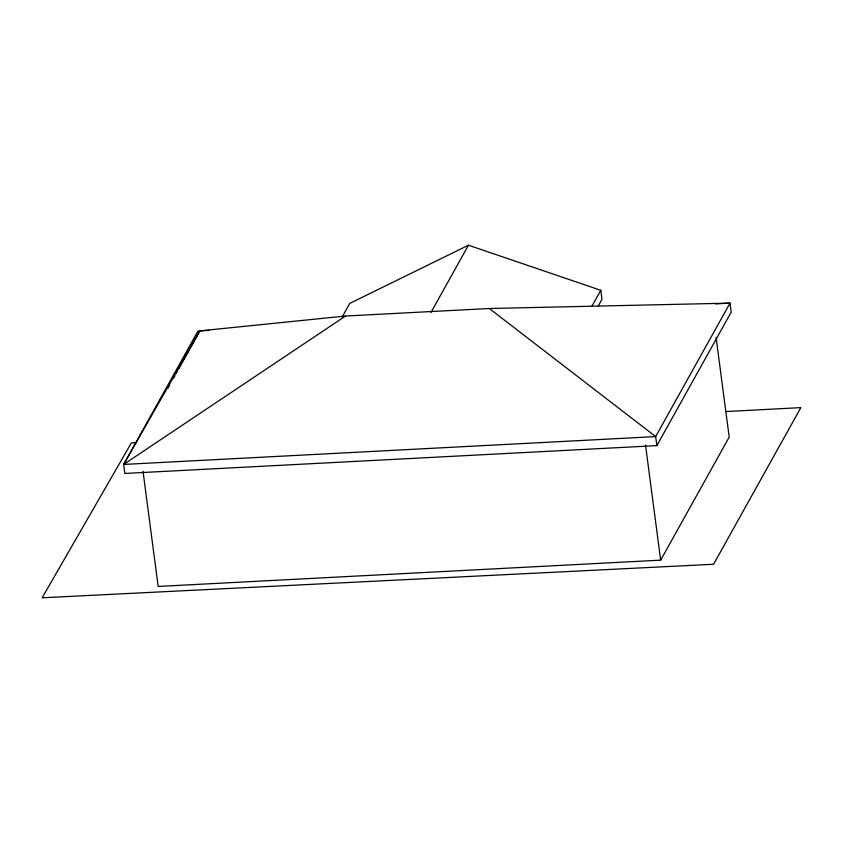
<?xml version="1.0" encoding="UTF-8"?>
<svg xmlns="http://www.w3.org/2000/svg" width="843" height="843" viewBox="0 0 843 843"><rect width="100%" height="100%" fill="white"/><g stroke="black" fill="none" stroke-linecap="round" stroke-linejoin="round"><path stroke-width="1.26" d="M715.581 303.891L730.017 303.132L655.664 436.6L123.658 464.44L199.896 330.877L345.525 316.03L489.309 308.506L730.017 303.132L731.197 312.142L656.855 445.61L124.838 473.45L123.658 464.44L198 330.972L209.043 330.393M167.852 388.402L169.77 384.956M173.616 378.043L174.901 375.746M176.176 373.449L177.462 371.141M178.748 368.844L199.896 330.877M342.205 316.894L349.708 303.438L468.445 245.208L600.796 290.298L601.986 299.307L598.235 306.03M430.994 312.458L468.445 245.208M592.049 305.998L600.796 290.298M143.015 471.342L158.168 586.443L660.67 560.142L729.206 437.106L716.097 337.527M123.658 464.44L345.525 316.03M136.629 442.628L131.36 442.902L42.15 597.792L713.589 564.262L800.85 407.612L725.876 411.563M489.309 308.506L655.664 436.6L656.855 445.61M645.517 445.041L660.67 560.142"/></g></svg>
